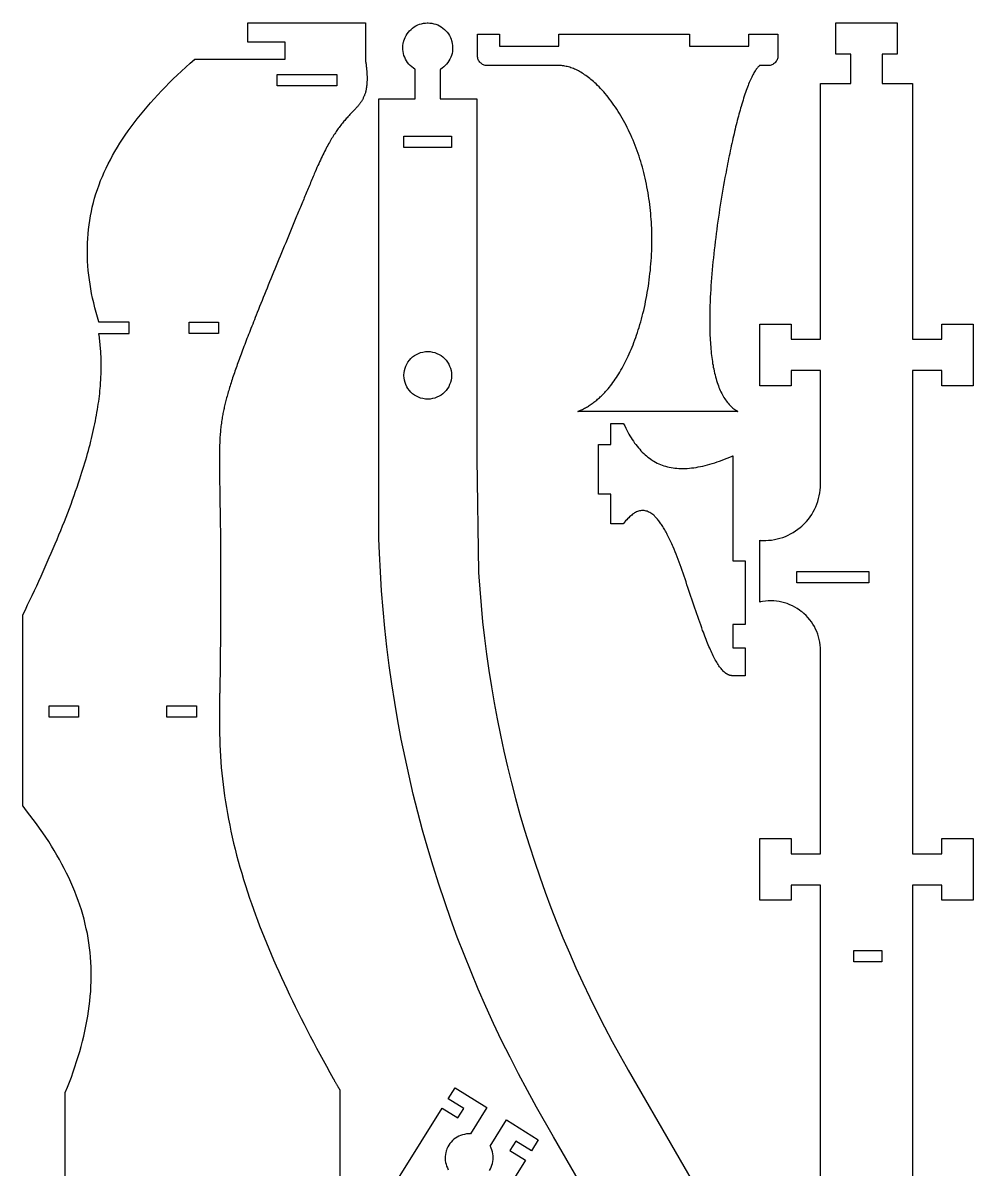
# Model space of a CAD drawing. Extents: x 10 to 260, y 0 to 1543.
# Drawn here: x 10 to 166.6, y 208.2 to 397.1 of the extents above; entities that cross this region are included whole.
import ezdxf

# ---------------------------------------------------------------- set-up
doc = ezdxf.new("R2010")
doc.units = 0
doc.layers.get('0').update_dxf_attribs({"linetype": 'CONTINUOUS'})

msp = doc.modelspace()

# ---------------------------------------------------------------- linework, layer by layer
at = {"color": 0}
for points in [[(16.98, 195.18), (16.98, 220.81), (16.98, 220.81), (16.98, 220.81), (16.98, 220.81), (16.98, 220.81), (16.98, 220.81), (16.98, 220.81), (16.98, 220.81), (16.98, 220.81), (16.98, 220.81), (16.98, 220.81), (16.98, 220.81), (16.98, 220.81), (16.98, 220.81), (16.98, 220.81), (16.98, 220.81), (16.98, 220.81), (16.98, 220.82), (16.98, 220.82), (16.98, 220.82), (16.98, 220.82), (16.98, 220.82), (16.98, 220.82), (16.98, 220.82), (16.98, 220.82), (16.98, 220.82), (16.98, 220.82), (16.98, 220.82), (16.98, 220.82), (16.98, 220.82), (16.98, 220.82), (16.99, 220.82), (17.33, 221.67), (17.66, 222.53), (17.98, 223.37), (18.28, 224.22), (18.57, 225.07), (18.85, 225.91), (19.11, 226.75), (19.36, 227.59), (19.59, 228.42), (19.81, 229.26), (20.02, 230.09), (20.21, 230.92), (20.38, 231.75), (20.54, 232.57), (20.69, 233.4), (20.81, 234.22), (20.93, 235.04), (21.02, 235.85), (21.1, 236.67), (21.17, 237.48), (21.22, 238.29), (21.25, 239.1), (21.26, 239.9), (21.26, 240.7), (21.24, 241.5), (21.21, 242.3), (21.15, 243.1), (21.08, 243.89), (20.99, 244.68), (20.88, 245.47), (20.76, 246.25), (20.62, 247.03), (20.45, 247.81), (20.28, 248.59), (20.08, 249.36), (19.87, 250.13), (19.64, 250.9), (19.39, 251.67), (19.13, 252.44), (18.85, 253.2), (18.55, 253.96), (18.24, 254.72), (17.91, 255.47), (17.56, 256.23), (17.2, 256.98), (16.82, 257.73), (16.43, 258.47), (16.03, 259.22), (15.6, 259.96), (15.17, 260.7), (14.71, 261.44), (14.25, 262.17), (13.77, 262.91), (13.27, 263.64), (12.76, 264.37), (12.24, 265.1), (11.71, 265.82), (11.16, 266.55), (10.59, 267.27), (10.02, 267.99), (10, 268.01), (10, 299.55), (10, 299.55), (10, 299.55), (10, 299.55), (10, 299.55), (10, 299.55), (10, 299.55), (10, 299.55), (10, 299.55), (10, 299.55), (10, 299.56), (10, 299.56), (10, 299.56), (10, 299.56), (10, 299.56), (10, 299.56), (10, 299.56), (10, 299.56), (10, 299.56), (10, 299.56), (10.01, 299.56), (10.01, 299.56), (10.01, 299.56), (10.01, 299.56), (10.01, 299.56), (10.01, 299.56), (10.01, 299.56), (10.01, 299.56), (10.01, 299.57), (10.4, 300.37), (10.78, 301.17), (11.16, 301.97), (11.53, 302.76), (11.9, 303.55), (12.27, 304.34), (12.63, 305.12), (12.98, 305.9), (13.33, 306.68), (13.68, 307.45), (14.02, 308.22), (14.35, 308.98), (14.68, 309.74), (15, 310.49), (15.32, 311.24), (15.64, 311.99), (15.94, 312.73), (16.24, 313.47), (16.54, 314.2), (16.83, 314.94), (17.11, 315.66), (17.39, 316.38), (17.66, 317.09), (17.93, 317.81), (18.19, 318.51), (18.44, 319.21), (18.69, 319.91), (18.93, 320.6), (19.16, 321.29), (19.39, 321.97), (19.56, 322.5), (19.73, 323.04), (19.9, 323.56), (20.06, 324.08), (20.22, 324.6), (20.37, 325.12), (20.52, 325.63), (20.66, 326.14), (20.8, 326.65), (20.94, 327.15), (21.07, 327.65), (21.2, 328.15), (21.32, 328.64), (21.43, 329.13), (21.55, 329.61), (21.65, 330.09), (21.76, 330.57), (21.86, 331.05), (21.95, 331.52), (22.04, 331.99), (22.13, 332.45), (22.21, 332.92), (22.29, 333.37), (22.36, 333.83), (22.43, 334.28), (22.49, 334.73), (22.55, 335.17), (22.6, 335.61), (22.65, 336.05), (22.69, 336.48), (22.73, 336.91), (22.76, 337.24), (22.79, 337.56), (22.81, 337.88), (22.83, 338.2), (22.85, 338.52), (22.86, 338.83), (22.88, 339.14), (22.89, 339.46), (22.89, 339.77), (22.9, 340.07), (22.9, 340.38), (22.9, 340.68), (22.9, 340.99), (22.9, 341.29), (22.89, 341.59), (22.88, 341.88), (22.87, 342.18), (22.86, 342.47), (22.84, 342.76), (22.82, 343.05), (22.8, 343.34), (22.78, 343.62), (22.75, 343.91), (22.73, 344.19), (22.7, 344.47), (22.67, 344.75), (22.63, 345.03), (22.6, 345.3), (22.56, 345.58), (22.52, 345.85), (22.5, 345.94), (22.5, 345.94), (27.51, 345.94), (27.51, 347.79), (22.53, 347.79), (22.53, 347.79), (22.53, 347.79), (22.53, 347.79), (22.53, 347.8), (22.53, 347.8), (22.53, 347.8), (22.53, 347.8), (22.53, 347.8), (22.53, 347.81), (22.53, 347.81), (22.53, 347.81), (22.53, 347.81), (22.53, 347.82), (22.52, 347.82), (22.52, 347.82), (22.52, 347.82), (22.52, 347.82), (22.52, 347.83), (22.52, 347.83), (22.52, 347.83), (22.52, 347.83), (22.52, 347.83), (22.52, 347.84), (22.52, 347.84), (22.52, 347.84), (22.28, 348.62), (22.06, 349.4), (21.86, 350.17), (21.67, 350.95), (21.49, 351.72), (21.33, 352.49), (21.19, 353.26), (21.06, 354.03), (20.95, 354.79), (20.85, 355.55), (20.77, 356.31), (20.71, 357.07), (20.66, 357.83), (20.63, 358.59), (20.62, 359.34), (20.62, 360.09), (20.65, 360.84), (20.68, 361.59), (20.74, 362.33), (20.81, 363.08), (20.9, 363.82), (21.01, 364.56), (21.14, 365.3), (21.28, 366.03), (21.44, 366.76), (21.62, 367.49), (21.82, 368.22), (22.04, 368.95), (22.28, 369.67), (22.54, 370.4), (22.81, 371.12), (23.1, 371.81), (23.4, 372.5), (23.72, 373.19), (24.05, 373.88), (24.41, 374.56), (24.78, 375.24), (25.16, 375.93), (25.57, 376.61), (25.99, 377.28), (26.42, 377.96), (26.88, 378.63), (27.34, 379.3), (27.83, 379.97), (28.33, 380.64), (28.84, 381.31), (29.37, 381.97), (29.92, 382.63), (30.47, 383.29), (31.05, 383.95), (31.64, 384.61), (32.24, 385.27), (32.85, 385.92), (33.48, 386.57), (34.13, 387.22), (34.78, 387.87), (35.45, 388.52), (36.14, 389.16), (36.83, 389.81), (37.54, 390.45), (38.26, 391.09), (38.26, 391.09), (38.26, 391.09), (38.26, 391.09), (38.26, 391.09), (38.27, 391.09), (38.27, 391.1), (38.27, 391.1), (38.27, 391.1), (38.27, 391.1), (38.27, 391.1), (38.27, 391.1), (38.27, 391.1), (38.27, 391.1), (38.27, 391.1), (38.27, 391.1), (38.27, 391.1), (38.27, 391.1), (38.27, 391.1), (38.28, 391.1), (38.28, 391.1), (38.28, 391.1), (38.28, 391.11), (38.28, 391.11), (38.28, 391.11), (38.28, 391.11), (38.28, 391.11), (38.28, 391.11), (38.28, 391.11), (38.28, 391.11), (38.28, 391.11), (53.21, 391.11), (53.21, 393.96), (47.06, 393.96), (47.06, 397.11), (66.44, 397.11), (66.44, 391.04), (66.47, 390.9), (66.49, 390.75), (66.51, 390.61), (66.53, 390.47), (66.55, 390.33), (66.57, 390.19), (66.58, 390.05), (66.6, 389.91), (66.61, 389.78), (66.63, 389.65), (66.64, 389.51), (66.65, 389.38), (66.67, 389.25), (66.68, 389.12), (66.68, 389), (66.69, 388.87), (66.7, 388.75), (66.71, 388.62), (66.71, 388.5), (66.72, 388.38), (66.72, 388.26), (66.72, 388.14), (66.72, 388.02), (66.72, 387.91), (66.72, 387.79), (66.72, 387.68), (66.72, 387.57), (66.71, 387.46), (66.71, 387.35), (66.7, 387.24), (66.69, 387.1), (66.68, 386.97), (66.67, 386.83), (66.65, 386.7), (66.64, 386.57), (66.62, 386.44), (66.6, 386.32), (66.58, 386.2), (66.55, 386.07), (66.52, 385.96), (66.5, 385.84), (66.47, 385.72), (66.44, 385.61), (66.4, 385.5), (66.37, 385.39), (66.33, 385.28), (66.29, 385.17), (66.25, 385.07), (66.2, 384.96), (66.16, 384.86), (66.11, 384.76), (66.06, 384.66), (66.01, 384.56), (65.96, 384.46), (65.91, 384.37), (65.85, 384.27), (65.79, 384.18), (65.73, 384.09), (65.67, 383.99), (65.61, 383.9), (65.54, 383.81), (65.46, 383.71), (65.38, 383.61), (65.3, 383.51), (65.21, 383.4), (65.13, 383.3), (65.04, 383.2), (64.94, 383.1), (64.85, 382.99), (64.75, 382.89), (64.65, 382.79), (64.55, 382.68), (64.45, 382.57), (64.34, 382.46), (64.23, 382.35), (64.12, 382.24), (64.01, 382.12), (63.9, 382), (63.78, 381.87), (63.66, 381.75), (63.54, 381.62), (63.42, 381.48), (63.3, 381.34), (63.17, 381.2), (63.04, 381.05), (62.91, 380.9), (62.78, 380.74), (62.65, 380.58), (62.52, 380.41), (62.38, 380.24), (62.24, 380.06), (62.1, 379.87), (61.98, 379.71), (61.87, 379.55), (61.75, 379.38), (61.63, 379.2), (61.51, 379.02), (61.39, 378.84), (61.27, 378.65), (61.14, 378.45), (61.02, 378.25), (60.89, 378.05), (60.76, 377.84), (60.64, 377.62), (60.51, 377.39), (60.38, 377.16), (60.25, 376.93), (60.12, 376.69), (59.98, 376.44), (59.85, 376.18), (59.72, 375.92), (59.58, 375.65), (59.44, 375.38), (59.31, 375.1), (59.17, 374.81), (59.03, 374.51), (58.89, 374.21), (58.75, 373.9), (58.61, 373.59), (58.46, 373.26), (58.32, 372.93), (58.18, 372.59), (58.03, 372.25), (57.93, 372.01), (57.83, 371.77), (57.73, 371.52), (57.63, 371.28), (57.52, 371.04), (57.42, 370.79), (57.32, 370.54), (57.22, 370.3), (57.11, 370.05), (57.01, 369.8), (56.91, 369.55), (56.8, 369.3), (56.7, 369.05), (56.59, 368.8), (56.49, 368.55), (56.38, 368.3), (56.28, 368.04), (56.17, 367.79), (56.07, 367.54), (55.96, 367.28), (55.86, 367.03), (55.75, 366.77), (55.64, 366.52), (55.54, 366.26), (55.43, 366.01), (55.33, 365.75), (55.22, 365.49), (55.11, 365.24), (55.01, 364.98), (54.9, 364.72), (54.67, 364.17), (54.44, 363.62), (54.22, 363.07), (53.99, 362.52), (53.76, 361.98), (53.53, 361.43), (53.31, 360.88), (53.08, 360.33), (52.86, 359.78), (52.63, 359.24), (52.41, 358.69), (52.19, 358.15), (51.96, 357.61), (51.74, 357.08), (51.52, 356.54), (51.31, 356.01), (51.09, 355.48), (50.87, 354.95), (50.66, 354.42), (50.45, 353.9), (50.24, 353.39), (50.03, 352.87), (49.82, 352.36), (49.62, 351.85), (49.42, 351.35), (49.22, 350.86), (49.02, 350.36), (48.82, 349.88), (48.63, 349.39), (48.44, 348.92), (48.3, 348.55), (48.15, 348.19), (48.01, 347.83), (47.87, 347.47), (47.73, 347.12), (47.59, 346.77), (47.46, 346.42), (47.32, 346.08), (47.19, 345.74), (47.06, 345.4), (46.93, 345.07), (46.81, 344.74), (46.68, 344.42), (46.56, 344.09), (46.44, 343.78), (46.32, 343.46), (46.2, 343.15), (46.09, 342.84), (45.97, 342.54), (45.86, 342.24), (45.75, 341.94), (45.65, 341.65), (45.54, 341.36), (45.44, 341.07), (45.34, 340.79), (45.24, 340.51), (45.14, 340.24), (45.04, 339.96), (44.95, 339.7), (44.86, 339.43), (44.76, 339.15), (44.67, 338.87), (44.57, 338.59), (44.48, 338.32), (44.4, 338.05), (44.31, 337.79), (44.23, 337.53), (44.15, 337.27), (44.07, 337.02), (43.99, 336.77), (43.92, 336.53), (43.85, 336.28), (43.78, 336.04), (43.71, 335.81), (43.64, 335.57), (43.58, 335.34), (43.52, 335.11), (43.46, 334.89), (43.4, 334.66), (43.35, 334.44), (43.29, 334.22), (43.24, 334.01), (43.19, 333.79), (43.15, 333.58), (43.1, 333.37), (43.06, 333.16), (43.01, 332.96), (42.97, 332.75), (42.93, 332.55), (42.9, 332.34), (42.86, 332.14), (42.82, 331.89), (42.78, 331.64), (42.74, 331.39), (42.71, 331.13), (42.67, 330.88), (42.64, 330.63), (42.61, 330.38), (42.59, 330.13), (42.56, 329.88), (42.54, 329.63), (42.52, 329.38), (42.5, 329.13), (42.48, 328.87), (42.47, 328.62), (42.45, 328.36), (42.44, 328.1), (42.43, 327.84), (42.42, 327.58), (42.41, 327.31), (42.4, 327.04), (42.4, 326.77), (42.39, 326.5), (42.39, 326.22), (42.39, 325.94), (42.38, 325.65), (42.38, 325.36), (42.38, 325.07), (42.38, 324.77), (42.38, 324.47), (42.39, 324.16), (42.39, 323.87), (42.39, 323.57), (42.39, 323.27), (42.4, 322.97), (42.4, 322.66), (42.4, 322.34), (42.41, 322.02), (42.41, 321.7), (42.42, 321.37), (42.42, 321.04), (42.43, 320.7), (42.44, 320.35), (42.44, 320), (42.45, 319.65), (42.45, 319.29), (42.46, 318.93), (42.47, 318.55), (42.47, 318.18), (42.48, 317.8), (42.48, 317.41), (42.49, 317.02), (42.5, 316.62), (42.5, 316.22), (42.51, 315.8), (42.52, 315.39), (42.52, 314.97), (42.53, 314.54), (42.53, 314.1), (42.54, 313.66), (42.54, 313.22), (42.55, 312.56), (42.56, 311.89), (42.56, 311.21), (42.57, 310.51), (42.57, 309.8), (42.58, 309.07), (42.58, 308.34), (42.58, 307.59), (42.59, 306.82), (42.59, 306.04), (42.59, 305.25), (42.59, 304.45), (42.59, 303.63), (42.59, 302.8), (42.58, 301.96), (42.58, 301.1), (42.58, 300.23), (42.57, 299.35), (42.57, 298.45), (42.56, 297.54), (42.56, 296.62), (42.55, 295.68), (42.54, 294.73), (42.53, 293.76), (42.52, 292.79), (42.51, 291.79), (42.5, 290.79), (42.49, 289.77), (42.47, 288.74), (42.46, 287.69), (42.44, 286.64), (42.44, 286.63), (42.44, 286.63), (42.44, 286.63), (42.44, 286.63), (42.44, 286.63), (42.44, 286.63), (42.44, 286.62), (42.44, 286.62), (42.44, 286.62), (42.44, 286.62), (42.44, 286.62), (42.41, 286.56), (42.41, 282.62), (42.41, 282.62), (42.41, 282.62), (42.4, 281.72), (42.4, 280.82), (42.41, 279.92), (42.43, 279.01), (42.46, 278.1), (42.5, 277.18), (42.56, 276.26), (42.62, 275.33), (42.7, 274.4), (42.78, 273.47), (42.88, 272.54), (42.99, 271.59), (43.11, 270.65), (43.24, 269.7), (43.38, 268.74), (43.54, 267.79), (43.71, 266.82), (43.89, 265.86), (44.08, 264.88), (44.28, 263.91), (44.5, 262.93), (44.73, 261.94), (44.97, 260.95), (45.22, 259.96), (45.49, 258.96), (45.77, 257.95), (46.06, 256.95), (46.36, 255.93), (46.68, 254.91), (47.01, 253.89), (47.36, 252.86), (47.67, 251.95), (47.99, 251.04), (48.33, 250.12), (48.67, 249.2), (49.02, 248.28), (49.38, 247.35), (49.75, 246.41), (50.13, 245.48), (50.52, 244.54), (50.92, 243.6), (51.33, 242.66), (51.74, 241.71), (52.16, 240.76), (52.6, 239.8), (53.04, 238.84), (53.48, 237.88), (53.94, 236.92), (54.41, 235.95), (54.88, 234.99), (55.36, 234.01), (55.85, 233.04), (56.34, 232.06), (56.85, 231.08), (57.36, 230.1), (57.88, 229.11), (58.4, 228.12), (58.94, 227.13), (59.48, 226.14), (60.02, 225.14), (60.58, 224.14), (61.14, 223.14), (61.17, 223.08), (61.21, 223.01), (61.24, 222.95), (61.28, 222.89), (61.31, 222.83), (61.35, 222.76), (61.38, 222.7), (61.46, 222.58), (61.53, 222.45), (61.6, 222.33), (61.63, 222.26), (61.67, 222.2), (61.74, 222.07), (61.78, 222.01), (61.81, 221.95), (61.85, 221.89), (61.88, 221.82), (61.92, 221.76), (61.95, 221.7), (61.99, 221.64), (62.03, 221.57), (62.06, 221.51), (62.1, 221.45), (62.17, 221.32), (62.2, 221.26), (62.21, 221.26), (62.21, 221.26), (62.21, 221.26), (62.21, 221.26), (62.21, 221.25), (62.21, 221.25), (62.21, 221.25), (62.21, 221.25), (62.21, 221.25), (62.21, 221.25), (62.21, 221.25), (62.21, 221.25), (62.21, 221.25), (62.21, 221.25), (62.21, 221.25), (62.21, 221.25), (62.21, 221.25), (62.21, 221.24), (62.21, 221.24), (62.21, 221.24), (62.21, 221.24), (62.21, 221.24), (62.21, 221.24), (62.21, 195.18)], [(123.33, 168.75), (97.46, 213.53), (94.66, 218.41), (94.28, 219.09), (93.16, 221.13), (91.7, 223.87), (90.29, 226.63), (88.91, 229.4), (87.59, 232.2), (86.3, 235.01), (85.06, 237.84), (83.86, 240.69), (82.71, 243.56), (81.6, 246.44), (80.54, 249.33), (79.52, 252.24), (78.54, 255.17), (77.61, 258.11), (76.73, 261.06), (75.89, 264.03), (75.09, 267.01), (74.34, 270), (73.64, 273), (72.98, 276.01), (72.37, 279.04), (71.8, 282.07), (71.28, 285.11), (70.8, 288.16), (70.37, 291.22), (69.99, 294.29), (69.65, 297.36), (69.36, 300.44), (69.12, 303.53), (68.92, 306.62), (68.78, 309.72), (68.69, 312.05), (68.68, 312.82), (68.65, 320.91), (68.65, 384.58), (74.65, 384.58), (74.65, 389.46), (74.58, 389.5), (74.36, 389.65), (74.09, 389.85), (73.84, 390.08), (73.61, 390.33), (73.41, 390.59), (73.22, 390.86), (73.06, 391.15), (72.93, 391.45), (72.81, 391.76), (72.73, 392.08), (72.66, 392.4), (72.63, 392.73), (72.62, 393.07), (72.64, 393.4), (72.69, 393.74), (72.74, 394), (72.76, 394.08), (72.79, 394.16), (72.87, 394.41), (73, 394.72), (73.15, 395.02), (73.33, 395.31), (73.53, 395.57), (73.74, 395.82), (73.98, 396.05), (74.23, 396.27), (74.5, 396.45), (74.79, 396.62), (75.08, 396.77), (75.39, 396.89), (75.71, 396.98), (76.04, 397.05), (76.38, 397.09), (76.64, 397.11), (76.81, 397.11), (77.07, 397.09), (77.41, 397.05), (77.74, 396.98), (78.06, 396.89), (78.37, 396.77), (78.67, 396.62), (78.95, 396.45), (79.22, 396.27), (79.48, 396.05), (79.71, 395.82), (79.93, 395.57), (80.13, 395.31), (80.3, 395.02), (80.46, 394.72), (80.59, 394.41), (80.67, 394.16), (80.69, 394.08), (80.71, 394), (80.77, 393.74), (80.81, 393.4), (80.83, 393.07), (80.82, 392.73), (80.79, 392.4), (80.73, 392.08), (80.64, 391.76), (80.53, 391.45), (80.39, 391.15), (80.23, 390.86), (80.05, 390.59), (79.84, 390.33), (79.61, 390.08), (79.36, 389.85), (79.09, 389.65), (78.88, 389.5), (78.8, 389.46), (78.8, 384.58), (84.8, 384.58), (84.8, 325.33), (85.11, 306.51), (85.15, 305.83), (85.29, 303.8), (85.52, 301.1), (85.78, 298.41), (86.08, 295.72), (86.42, 293.04), (86.8, 290.36), (87.22, 287.69), (87.67, 285.03), (88.17, 282.38), (88.7, 279.74), (89.27, 277.1), (89.88, 274.47), (90.52, 271.86), (91.2, 269.25), (91.92, 266.65), (92.68, 264.07), (93.48, 261.49), (94.31, 258.93), (95.18, 256.38), (96.08, 253.84), (97.03, 251.31), (98, 248.8), (99.02, 246.3), (100.07, 243.82), (101.16, 241.35), (102.28, 238.89), (103.44, 236.45), (104.64, 234.03), (105.87, 231.62), (107.14, 229.23), (108.44, 226.85), (109.44, 225.08), (109.78, 224.49), (109.78, 224.49), (133.01, 184.28)], [(141.47, 186.96), (141.47, 255.01), (136.62, 255.01), (136.62, 252.51), (131.47, 252.51), (131.47, 262.66), (136.62, 262.66), (136.62, 260.16), (141.47, 260.16), (141.47, 293.76), (141.45, 294.11), (141.41, 294.57), (141.35, 295.03), (141.26, 295.48), (141.14, 295.92), (141, 296.36), (140.84, 296.78), (140.66, 297.2), (140.45, 297.6), (140.22, 298), (139.97, 298.38), (139.69, 298.74), (139.4, 299.09), (139.08, 299.43), (138.74, 299.75), (138.48, 299.98), (138.39, 300.05), (138.3, 300.12), (138.02, 300.33), (137.63, 300.59), (137.24, 300.82), (136.83, 301.04), (136.41, 301.22), (135.99, 301.39), (135.55, 301.53), (135.11, 301.64), (134.66, 301.73), (134.21, 301.8), (133.76, 301.84), (133.3, 301.85), (132.84, 301.84), (132.38, 301.81), (131.92, 301.74), (131.58, 301.68), (131.47, 301.66), (131.47, 311.83), (131.59, 311.82), (131.95, 311.81), (132.43, 311.81), (132.91, 311.83), (133.38, 311.88), (133.86, 311.95), (134.32, 312.05), (134.78, 312.17), (135.23, 312.31), (135.68, 312.48), (136.11, 312.67), (136.54, 312.89), (136.95, 313.12), (137.36, 313.37), (137.75, 313.65), (138.12, 313.95), (138.4, 314.19), (138.49, 314.27), (138.58, 314.35), (138.83, 314.61), (139.16, 314.96), (139.47, 315.33), (139.75, 315.71), (140.02, 316.11), (140.26, 316.51), (140.49, 316.93), (140.69, 317.36), (140.87, 317.8), (141.02, 318.25), (141.16, 318.71), (141.27, 319.17), (141.35, 319.64), (141.42, 320.12), (141.45, 320.6), (141.47, 320.96), (141.47, 339.82), (136.62, 339.82), (136.62, 337.32), (131.47, 337.32), (131.47, 347.47), (131.47, 347.47), (136.62, 347.47), (136.62, 344.97), (141.47, 344.97), (141.47, 387.11), (146.47, 387.11), (146.47, 391.96), (143.97, 391.96), (143.97, 397.11), (154.12, 397.11), (154.12, 391.96), (151.62, 391.96), (151.62, 387.11), (156.62, 387.11), (156.62, 344.97), (161.47, 344.97), (161.47, 347.47), (166.62, 347.47), (166.62, 337.32), (161.47, 337.32), (161.47, 339.82), (156.62, 339.82), (156.62, 260.16), (161.47, 260.16), (161.47, 262.66), (166.62, 262.66), (166.62, 252.51), (161.47, 252.51), (161.47, 255.01), (156.62, 255.01), (156.62, 202.51)], [(48.51, 169.19), (79.13, 218.21), (81.67, 216.62), (82.66, 218.19), (80.11, 219.77), (81.25, 221.6), (86.47, 218.34), (83.75, 214), (83.75, 214), (83.67, 214), (83.42, 214), (83.09, 213.98), (82.76, 213.92), (82.45, 213.85), (82.14, 213.74), (81.85, 213.62), (81.56, 213.47), (81.29, 213.29), (81.04, 213.1), (80.8, 212.89), (80.58, 212.65), (80.38, 212.4), (80.19, 212.13), (80.03, 211.85), (79.89, 211.55), (79.81, 211.31), (79.78, 211.23), (79.75, 211.15), (79.69, 210.91), (79.63, 210.58), (79.6, 210.26), (79.6, 209.93), (79.62, 209.61), (79.67, 209.29), (79.74, 208.98), (79.84, 208.68), (79.97, 208.38), (80.11, 208.09)], [(86.9, 207.94), (87.07, 208.22), (87.2, 208.52), (87.31, 208.82), (87.4, 209.13), (87.46, 209.44), (87.5, 209.76), (87.51, 210.08), (87.5, 210.4), (87.45, 210.72), (87.39, 211.04), (87.29, 211.35), (87.17, 211.66), (87.06, 211.89), (87.02, 211.96), (89.73, 216.3), (94.95, 213.04), (93.81, 211.22), (91.26, 212.81), (90.28, 211.24), (92.83, 209.65), (67.5, 169.12)]]:
    msp.add_lwpolyline(points, dxfattribs=at)
for points in [[(101.5, 333.09), (101.51, 333.09), (101.53, 333.1), (101.54, 333.11), (101.56, 333.11), (101.57, 333.12), (101.59, 333.13), (101.6, 333.13), (101.62, 333.14), (101.63, 333.14), (101.66, 333.16), (101.67, 333.16), (101.69, 333.17), (101.7, 333.18), (101.73, 333.19), (101.74, 333.19), (101.76, 333.2), (101.77, 333.21), (101.8, 333.22), (101.82, 333.23), (101.83, 333.23), (101.85, 333.24), (101.86, 333.25), (101.87, 333.25), (101.89, 333.26), (101.9, 333.27), (101.92, 333.27), (102.08, 333.35), (102.24, 333.42), (102.4, 333.5), (102.56, 333.59), (102.72, 333.67), (102.88, 333.76), (103.04, 333.85), (103.2, 333.95), (103.36, 334.05), (103.51, 334.15), (103.67, 334.25), (103.82, 334.36), (103.98, 334.47), (104.13, 334.59), (104.28, 334.7), (104.43, 334.82), (104.58, 334.94), (104.73, 335.07), (104.88, 335.2), (105.03, 335.33), (105.17, 335.47), (105.32, 335.6), (105.46, 335.75), (105.61, 335.89), (105.75, 336.04), (105.9, 336.19), (106.04, 336.34), (106.18, 336.5), (106.32, 336.66), (106.46, 336.82), (106.66, 337.07), (106.86, 337.32), (107.06, 337.57), (107.25, 337.84), (107.45, 338.11), (107.64, 338.38), (107.83, 338.67), (108.02, 338.96), (108.21, 339.25), (108.39, 339.56), (108.57, 339.87), (108.75, 340.18), (108.93, 340.51), (109.11, 340.84), (109.28, 341.17), (109.45, 341.51), (109.62, 341.86), (109.78, 342.21), (109.95, 342.57), (110.11, 342.94), (110.27, 343.31), (110.42, 343.69), (110.57, 344.07), (110.72, 344.46), (110.87, 344.86), (111.01, 345.26), (111.16, 345.67), (111.29, 346.08), (111.43, 346.5), (111.56, 346.93), (111.7, 347.38), (111.83, 347.83), (111.96, 348.29), (112.08, 348.76), (112.2, 349.23), (112.32, 349.71), (112.43, 350.19), (112.54, 350.68), (112.64, 351.17), (112.74, 351.67), (112.83, 352.17), (112.92, 352.68), (113.01, 353.19), (113.09, 353.7), (113.17, 354.21), (113.24, 354.74), (113.3, 355.26), (113.36, 355.79), (113.42, 356.32), (113.47, 356.85), (113.52, 357.38), (113.56, 357.92), (113.59, 358.46), (113.62, 359), (113.64, 359.55), (113.66, 360.09), (113.67, 360.64), (113.67, 361.19), (113.67, 361.74), (113.67, 362.29), (113.66, 362.78), (113.64, 363.27), (113.62, 363.76), (113.59, 364.25), (113.56, 364.74), (113.52, 365.23), (113.48, 365.72), (113.43, 366.2), (113.38, 366.69), (113.32, 367.18), (113.26, 367.67), (113.19, 368.15), (113.11, 368.63), (113.04, 369.12), (112.95, 369.6), (112.86, 370.08), (112.77, 370.55), (112.67, 371.03), (112.57, 371.5), (112.46, 371.97), (112.35, 372.43), (112.23, 372.9), (112.1, 373.36), (111.97, 373.82), (111.84, 374.27), (111.7, 374.72), (111.56, 375.17), (111.41, 375.61), (111.25, 376.05), (111.09, 376.49), (110.92, 376.93), (110.75, 377.36), (110.57, 377.79), (110.39, 378.22), (110.2, 378.64), (110.01, 379.05), (109.82, 379.46), (109.62, 379.87), (109.41, 380.27), (109.2, 380.66), (108.99, 381.05), (108.78, 381.43), (108.56, 381.8), (108.34, 382.17), (108.11, 382.53), (107.89, 382.88), (107.66, 383.23), (107.42, 383.57), (107.19, 383.9), (106.95, 384.23), (106.71, 384.55), (106.47, 384.86), (106.22, 385.16), (105.98, 385.46), (105.73, 385.74), (105.48, 386.02), (105.23, 386.29), (104.98, 386.56), (104.72, 386.81), (104.47, 387.05), (104.26, 387.25), (104.05, 387.44), (103.84, 387.62), (103.63, 387.79), (103.43, 387.96), (103.22, 388.13), (103.01, 388.28), (102.8, 388.43), (102.59, 388.58), (102.38, 388.72), (102.18, 388.85), (101.97, 388.97), (101.76, 389.09), (101.56, 389.2), (101.35, 389.31), (101.15, 389.41), (100.94, 389.5), (100.74, 389.58), (100.54, 389.66), (100.33, 389.73), (100.13, 389.8), (99.93, 389.86), (99.73, 389.91), (99.54, 389.95), (99.34, 389.99), (99.14, 390.03), (98.95, 390.05), (98.76, 390.07), (98.56, 390.08), (98.37, 390.08), (86.49, 390.08), (86.37, 390.09), (86.21, 390.11), (86.05, 390.15), (85.91, 390.21), (85.77, 390.27), (85.64, 390.35), (85.51, 390.45), (85.4, 390.55), (85.3, 390.66), (85.2, 390.79), (85.12, 390.92), (85.06, 391.06), (85, 391.2), (84.96, 391.36), (84.94, 391.52), (84.93, 391.64), (84.93, 395.28), (88.55, 395.28), (88.55, 393.28), (98.35, 393.28), (98.35, 395.28), (119.86, 395.28), (119.86, 393.28), (129.66, 393.28), (129.66, 395.28), (134.44, 395.28), (134.44, 391.64), (134.43, 391.52), (134.41, 391.36), (134.37, 391.2), (134.31, 391.06), (134.25, 390.92), (134.17, 390.79), (134.07, 390.66), (133.97, 390.55), (133.86, 390.45), (133.74, 390.35), (133.6, 390.27), (133.46, 390.21), (133.32, 390.15), (133.16, 390.11), (133, 390.09), (132.88, 390.08), (131.42, 390.08), (131.33, 390), (131.24, 389.92), (131.15, 389.82), (131.06, 389.72), (130.97, 389.6), (130.88, 389.48), (130.78, 389.35), (130.69, 389.21), (130.6, 389.05), (130.5, 388.89), (130.41, 388.72), (130.31, 388.54), (130.21, 388.35), (130.12, 388.15), (130.02, 387.95), (129.92, 387.73), (129.82, 387.5), (129.72, 387.27), (129.62, 387.02), (129.52, 386.77), (129.42, 386.5), (129.31, 386.23), (129.21, 385.95), (129.11, 385.66), (129.01, 385.36), (128.91, 385.05), (128.8, 384.73), (128.7, 384.4), (128.59, 384.06), (128.49, 383.72), (128.38, 383.36), (128.3, 383.05), (128.2, 382.73), (128.12, 382.41), (128.03, 382.08), (127.93, 381.74), (127.84, 381.4), (127.75, 381.05), (127.66, 380.7), (127.57, 380.34), (127.48, 379.97), (127.39, 379.6), (127.3, 379.22), (127.21, 378.84), (127.12, 378.45), (127.03, 378.06), (126.94, 377.66), (126.85, 377.26), (126.76, 376.85), (126.67, 376.44), (126.58, 376.02), (126.5, 375.6), (126.41, 375.18), (126.32, 374.74), (126.23, 374.31), (126.14, 373.87), (126.06, 373.43), (125.97, 372.98), (125.89, 372.53), (125.8, 372.08), (125.72, 371.62), (125.6, 370.99), (125.49, 370.35), (125.38, 369.71), (125.27, 369.06), (125.16, 368.4), (125.05, 367.75), (124.95, 367.09), (124.84, 366.43), (124.74, 365.76), (124.64, 365.09), (124.55, 364.42), (124.45, 363.75), (124.36, 363.08), (124.28, 362.4), (124.19, 361.73), (124.11, 361.06), (124.03, 360.39), (123.95, 359.72), (123.88, 359.05), (123.81, 358.38), (123.74, 357.71), (123.67, 357.05), (123.61, 356.39), (123.56, 355.74), (123.5, 355.09), (123.46, 354.44), (123.41, 353.8), (123.37, 353.16), (123.33, 352.53), (123.3, 351.9), (123.28, 351.45), (123.26, 351.01), (123.25, 350.57), (123.23, 350.13), (123.22, 349.7), (123.22, 349.27), (123.21, 348.84), (123.21, 348.42), (123.21, 348), (123.21, 347.59), (123.21, 347.18), (123.22, 346.78), (123.23, 346.38), (123.24, 345.98), (123.25, 345.59), (123.27, 345.21), (123.29, 344.83), (123.31, 344.45), (123.34, 344.08), (123.37, 343.72), (123.4, 343.36), (123.43, 343), (123.47, 342.65), (123.51, 342.31), (123.55, 341.97), (123.59, 341.64), (123.64, 341.31), (123.69, 340.99), (123.75, 340.68), (123.8, 340.37), (123.86, 340.07), (123.93, 339.73), (124, 339.4), (124.08, 339.08), (124.16, 338.76), (124.25, 338.46), (124.34, 338.16), (124.43, 337.87), (124.53, 337.58), (124.63, 337.31), (124.73, 337.04), (124.84, 336.78), (124.95, 336.52), (125.06, 336.28), (125.18, 336.04), (125.3, 335.81), (125.42, 335.59), (125.55, 335.37), (125.68, 335.16), (125.82, 334.96), (125.96, 334.77), (126.1, 334.59), (126.24, 334.41), (126.39, 334.24), (126.54, 334.08), (126.7, 333.92), (126.86, 333.78), (127.02, 333.64), (127.19, 333.51), (127.36, 333.38), (127.53, 333.26), (127.71, 333.15), (127.71, 333.15), (127.72, 333.14), (127.72, 333.14), (127.72, 333.14), (127.73, 333.14), (127.73, 333.14), (127.73, 333.13), (127.74, 333.13), (127.74, 333.13), (127.75, 333.13), (127.75, 333.12), (127.75, 333.12), (127.76, 333.12), (127.76, 333.12), (127.76, 333.12), (127.77, 333.11), (127.77, 333.11), (127.77, 333.11), (127.78, 333.1), (127.78, 333.1), (127.79, 333.1), (127.79, 333.1), (127.8, 333.09), (127.8, 333.09), (127.81, 333.09), (127.81, 333.09), (127.81, 333.08), (127.82, 333.08), (101.49, 333.08), (101.5, 333.09)], [(51.89, 388.59), (61.74, 388.59), (61.74, 386.74), (51.89, 386.74), (51.89, 388.59)], [(72.8, 378.43), (80.65, 378.43), (80.65, 376.58), (72.8, 376.58), (72.8, 378.43)], [(37.41, 347.79), (42.26, 347.79), (42.26, 345.94), (37.41, 345.94), (37.41, 347.79)], [(76.73, 342.95), (76.83, 342.95), (77.13, 342.93), (77.52, 342.87), (77.89, 342.77), (78.25, 342.64), (78.6, 342.47), (78.92, 342.28), (79.22, 342.05), (79.5, 341.8), (79.76, 341.52), (79.98, 341.22), (80.18, 340.89), (80.34, 340.55), (80.48, 340.19), (80.57, 339.81), (80.63, 339.42), (80.65, 339.12), (80.65, 338.92), (80.63, 338.62), (80.57, 338.23), (80.48, 337.85), (80.34, 337.49), (80.18, 337.15), (79.98, 336.83), (79.76, 336.53), (79.5, 336.25), (79.22, 335.99), (78.92, 335.77), (78.6, 335.57), (78.25, 335.4), (77.89, 335.27), (77.52, 335.18), (77.13, 335.12), (76.83, 335.1), (76.63, 335.1), (76.33, 335.12), (75.94, 335.18), (75.56, 335.27), (75.2, 335.4), (74.86, 335.57), (74.53, 335.77), (74.23, 335.99), (73.95, 336.25), (73.7, 336.53), (73.47, 336.83), (73.28, 337.15), (73.11, 337.49), (72.98, 337.85), (72.88, 338.23), (72.82, 338.62), (72.8, 338.92), (72.8, 339.12), (72.82, 339.42), (72.88, 339.81), (72.98, 340.19), (73.11, 340.55), (73.28, 340.89), (73.47, 341.22), (73.7, 341.52), (73.95, 341.8), (74.23, 342.05), (74.53, 342.28), (74.86, 342.47), (75.2, 342.64), (75.56, 342.77), (75.94, 342.87), (76.33, 342.93), (76.63, 342.95), (76.73, 342.95)], [(109.02, 331.04), (109.19, 330.69), (109.36, 330.34), (109.53, 330), (109.7, 329.67), (109.88, 329.35), (110.06, 329.04), (110.25, 328.74), (110.44, 328.44), (110.63, 328.15), (110.83, 327.87), (111.03, 327.6), (111.23, 327.33), (111.44, 327.08), (111.66, 326.83), (111.87, 326.59), (112.09, 326.36), (112.32, 326.14), (112.55, 325.93), (112.78, 325.73), (113.02, 325.54), (113.26, 325.35), (113.51, 325.18), (113.76, 325.01), (114.01, 324.85), (114.27, 324.71), (114.53, 324.57), (114.8, 324.44), (115.07, 324.33), (115.35, 324.22), (115.63, 324.12), (115.93, 324.03), (116.23, 323.95), (116.54, 323.88), (116.85, 323.82), (117.16, 323.77), (117.48, 323.73), (117.81, 323.7), (118.14, 323.68), (118.47, 323.67), (118.81, 323.67), (119.16, 323.67), (119.51, 323.69), (119.86, 323.72), (120.22, 323.76), (120.58, 323.8), (120.95, 323.86), (121.32, 323.92), (121.69, 324), (122.07, 324.08), (122.45, 324.17), (122.84, 324.27), (123.23, 324.37), (123.63, 324.49), (124.03, 324.61), (124.43, 324.74), (124.84, 324.89), (125.25, 325.03), (125.66, 325.19), (126.08, 325.35), (126.5, 325.52), (126.93, 325.7), (126.93, 325.7), (126.94, 325.7), (126.94, 325.71), (126.94, 325.71), (126.95, 325.71), (126.95, 325.71), (126.96, 325.71), (126.96, 325.72), (126.97, 325.72), (126.97, 325.72), (126.97, 325.72), (126.97, 325.72), (126.98, 325.72), (126.98, 325.73), (126.99, 325.73), (127, 325.73), (127, 325.73), (127.01, 325.74), (127.01, 325.74), (127.01, 325.74), (127.02, 325.74), (127.02, 325.74), (127.03, 325.74), (127.03, 325.74), (127.03, 308.44), (129.03, 308.44), (129.03, 297.94), (127.03, 297.94), (127.03, 294.09), (129.03, 294.09), (129.03, 289.51), (126.96, 289.51), (126.91, 289.51), (126.86, 289.52), (126.81, 289.52), (126.77, 289.53), (126.72, 289.53), (126.67, 289.54), (126.62, 289.55), (126.58, 289.56), (126.53, 289.57), (126.48, 289.59), (126.43, 289.6), (126.39, 289.62), (126.34, 289.64), (126.29, 289.66), (126.25, 289.68), (126.2, 289.7), (126.15, 289.73), (126.11, 289.75), (126.06, 289.78), (126.01, 289.81), (125.97, 289.84), (125.92, 289.87), (125.87, 289.9), (125.83, 289.94), (125.78, 289.97), (125.73, 290.01), (125.69, 290.05), (125.64, 290.09), (125.6, 290.13), (125.55, 290.17), (125.43, 290.29), (125.31, 290.41), (125.19, 290.55), (125.08, 290.69), (124.96, 290.84), (124.84, 291), (124.72, 291.17), (124.6, 291.35), (124.48, 291.54), (124.37, 291.73), (124.25, 291.93), (124.13, 292.14), (124.02, 292.36), (123.9, 292.58), (123.78, 292.81), (123.67, 293.05), (123.55, 293.29), (123.43, 293.54), (123.32, 293.8), (123.2, 294.06), (123.08, 294.33), (122.97, 294.61), (122.85, 294.89), (122.74, 295.17), (122.62, 295.46), (122.5, 295.76), (122.39, 296.06), (122.27, 296.36), (122.16, 296.67), (122.04, 296.99), (121.88, 297.43), (121.72, 297.88), (121.56, 298.33), (121.4, 298.79), (121.24, 299.25), (121.08, 299.72), (120.92, 300.19), (120.75, 300.67), (120.59, 301.15), (120.43, 301.63), (120.27, 302.11), (120.11, 302.59), (119.95, 303.07), (119.79, 303.56), (119.62, 304.04), (119.46, 304.52), (119.3, 304.99), (119.14, 305.47), (118.97, 305.94), (118.81, 306.41), (118.64, 306.87), (118.48, 307.33), (118.32, 307.79), (118.15, 308.23), (117.99, 308.67), (117.82, 309.1), (117.66, 309.53), (117.49, 309.95), (117.32, 310.35), (117.16, 310.75), (117.05, 310.99), (116.95, 311.23), (116.84, 311.46), (116.74, 311.69), (116.63, 311.92), (116.53, 312.14), (116.42, 312.35), (116.32, 312.56), (116.21, 312.77), (116.11, 312.97), (116, 313.17), (115.9, 313.36), (115.79, 313.55), (115.68, 313.73), (115.58, 313.91), (115.47, 314.09), (115.36, 314.25), (115.26, 314.42), (115.15, 314.57), (115.04, 314.73), (114.94, 314.87), (114.83, 315.02), (114.72, 315.15), (114.61, 315.29), (114.51, 315.41), (114.4, 315.53), (114.29, 315.65), (114.18, 315.75), (114.08, 315.86), (113.97, 315.95), (113.81, 316.08), (113.66, 316.2), (113.5, 316.3), (113.35, 316.4), (113.19, 316.48), (113.04, 316.55), (112.88, 316.61), (112.73, 316.66), (112.57, 316.69), (112.42, 316.72), (112.26, 316.73), (112.1, 316.74), (111.94, 316.73), (111.78, 316.7), (111.63, 316.67), (111.47, 316.63), (111.31, 316.57), (111.15, 316.51), (110.99, 316.43), (110.83, 316.34), (110.67, 316.24), (110.5, 316.13), (110.34, 316), (110.18, 315.87), (110.01, 315.72), (109.85, 315.56), (109.68, 315.39), (109.52, 315.21), (109.35, 315.02), (109.18, 314.81), (109.02, 314.6), (109.01, 314.59), (109.01, 314.59), (109.01, 314.59), (109.01, 314.59), (109.01, 314.59), (109.01, 314.59), (109.01, 314.59), (109, 314.58), (109, 314.58), (109, 314.58), (109, 314.58), (109, 314.58), (109, 314.58), (109, 314.57), (108.99, 314.57), (108.99, 314.57), (108.99, 314.57), (106.88, 314.57), (106.88, 319.46), (104.88, 319.46), (104.88, 327.61), (106.88, 327.61), (106.88, 331.08), (109, 331.08), (109.02, 331.04)], [(137.57, 306.67), (149.42, 306.67), (149.42, 304.82), (137.57, 304.82), (137.57, 306.67)], [(14.32, 284.55), (19.17, 284.55), (19.17, 282.7), (14.32, 282.7), (14.32, 284.55)], [(33.74, 284.55), (38.59, 284.55), (38.59, 282.7), (33.74, 282.7), (33.74, 284.55)], [(146.94, 244.23), (151.59, 244.23), (151.59, 242.38), (146.94, 242.38), (146.94, 244.23)]]:
    msp.add_lwpolyline(points, close=True, dxfattribs=at)

doc.saveas('drawing.dxf')
